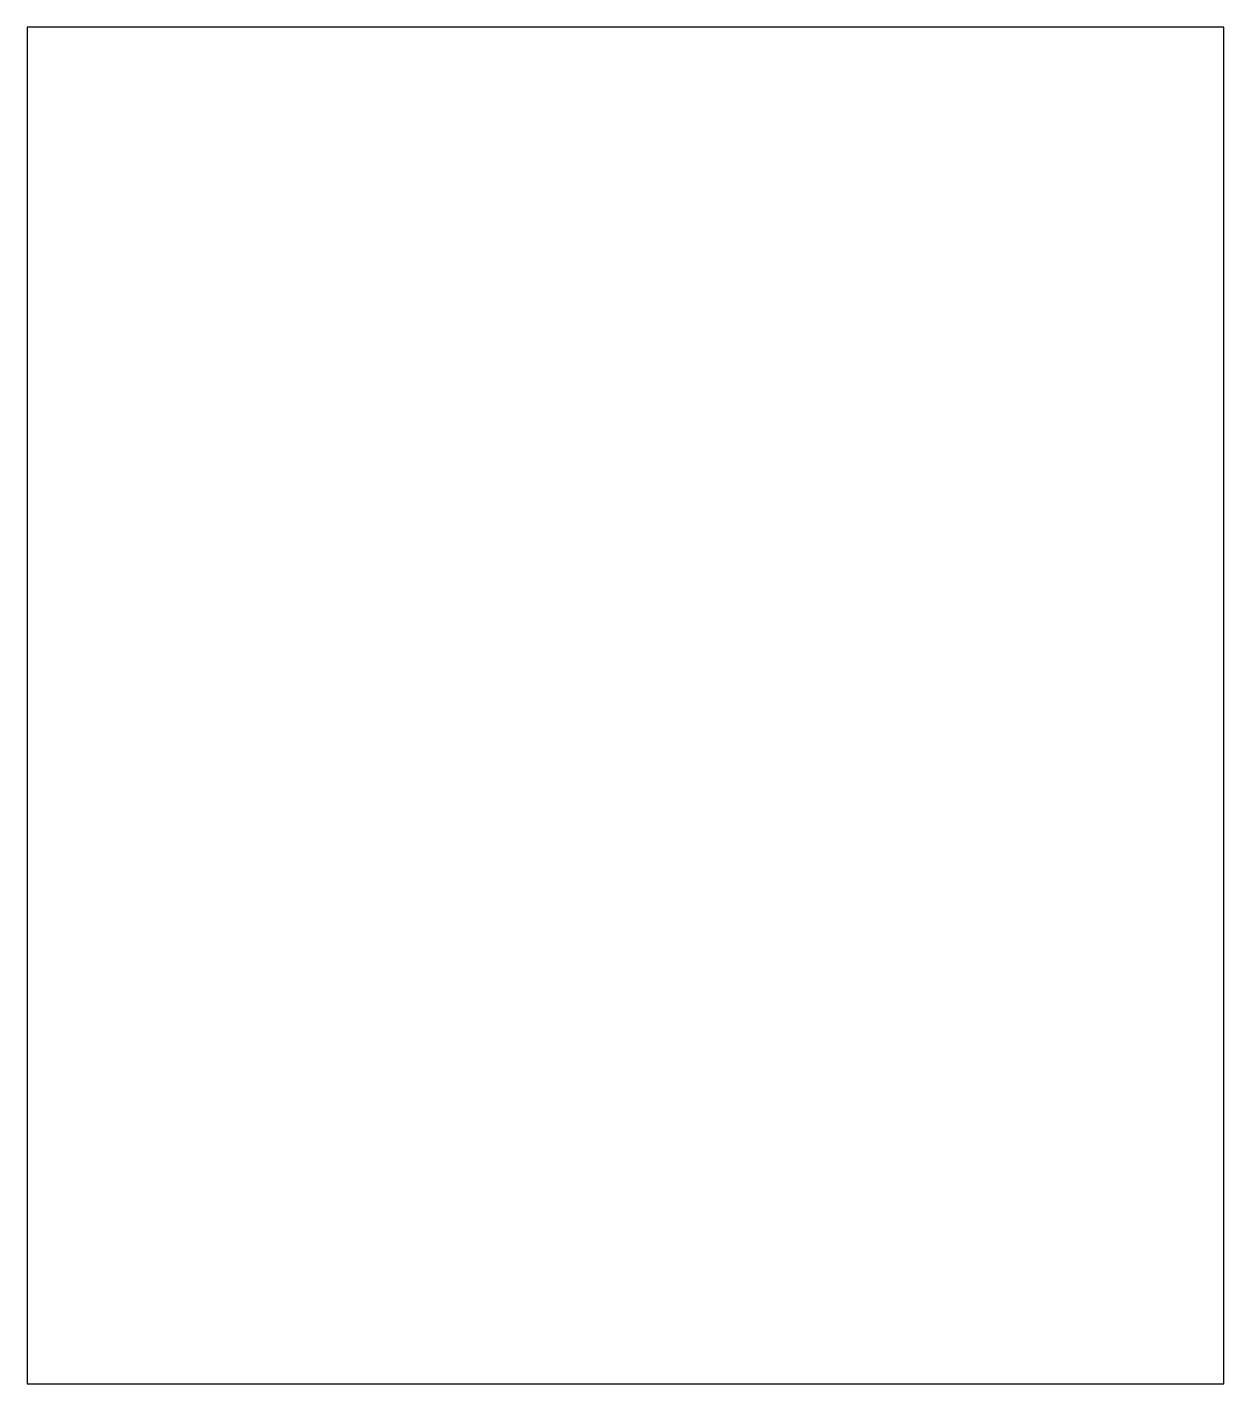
# Model space of a CAD drawing. Extents: x -1.1 to 73.9, y 1 to 86.
import ezdxf

# ---------------------------------------------------------------- set-up
doc = ezdxf.new("R2010")
doc.units = 0
doc.layers.get('0').update_dxf_attribs({"linetype": 'continuous'})

msp = doc.modelspace()

# ---------------------------------------------------------------- linework, layer by layer
at = {"color": 0}
msp.add_lwpolyline([(-1.119, 1.039), (73.881, 1.039), (73.881, 86.039), (-1.119, 86.039)], close=True, dxfattribs=at)

doc.saveas('drawing.dxf')
